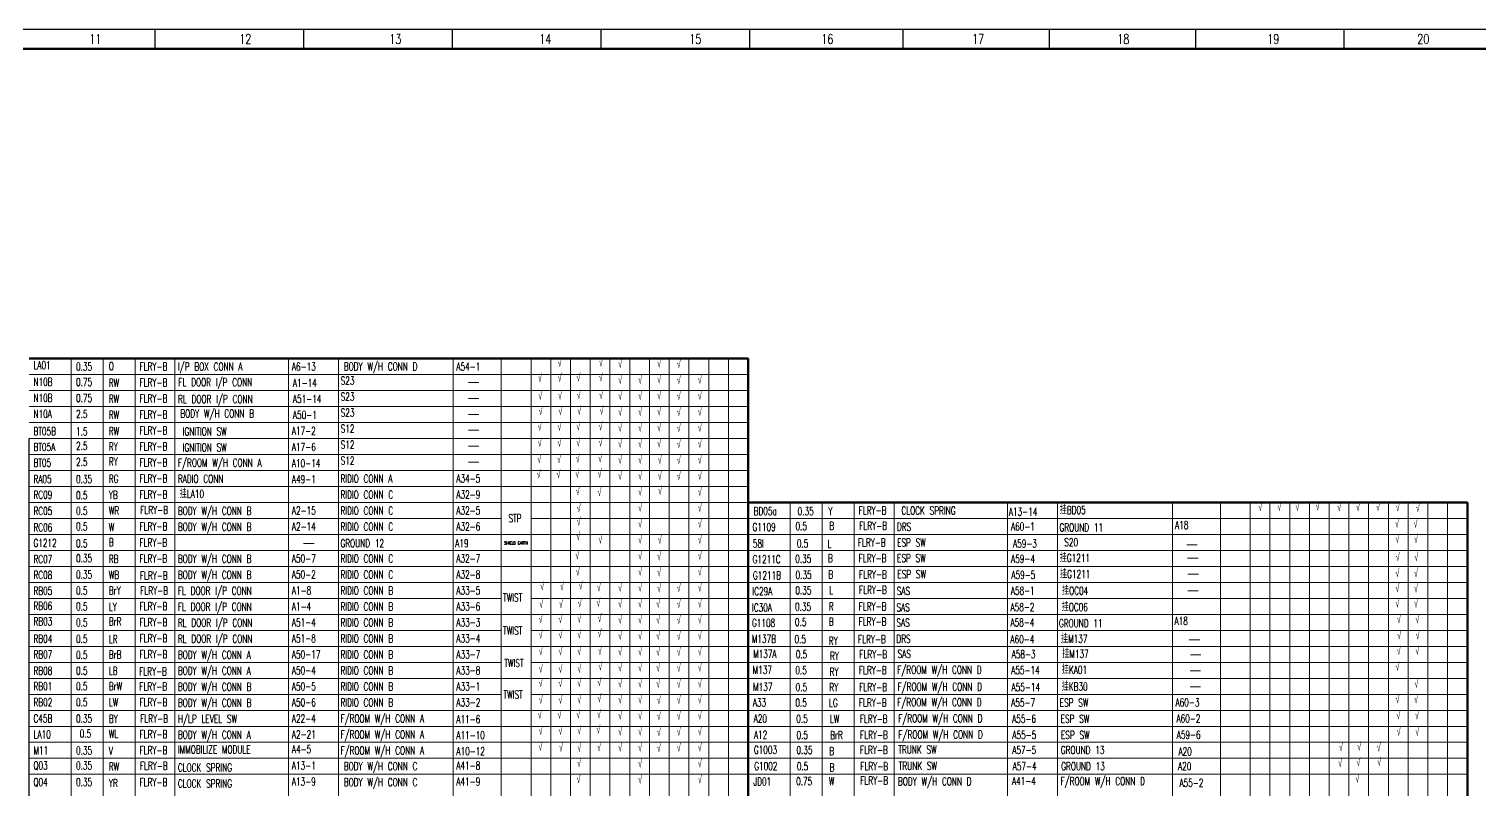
# Model space of a CAD drawing. Header units: millimetres. Extents: x 1376 to 3754, y -1445 to -604.
# Drawn here: x 2130 to 2856, y -985 to -604 of the extents above; entities that cross this region are included whole.
import ezdxf
from ezdxf.enums import TextEntityAlignment as Align

# ---------------------------------------------------------------- set-up
doc = ezdxf.new("R2010")
doc.units = ezdxf.units.MM
doc.layers.add('0Filament', color=7, linetype='Continuous', lineweight=20)
doc.layers.add('2FRAME', color=2, linetype='Continuous', lineweight=70)
doc.layers.add('2FRAM', color=2, linetype='Continuous')
doc.styles.add('HZ', font='TXT', dxfattribs={"width": 0.7, "height": 4, "bigfont": 'HZTXT'})

msp = doc.modelspace()

# ---------------------------------------------------------------- linework, layer by layer
for p, q in [((1375.71, -604.28), (2564.71, -604.28)), ((2193.14, -604.28), (2193.14, -614.28)), ((2267.46, -604.28), (2267.46, -614.28)), ((2341.77, -604.28), (2341.77, -614.28)), ((2416.08, -604.28), (2416.08, -614.28)), ((2490.39, -604.28), (2490.39, -614.28)), ((2564.71, -604.28), (3753.71, -604.28)), ((2567.01, -604.28), (2567.01, -614.28)), ((2640.21, -604.28), (2640.21, -614.28)), ((2713.33, -604.28), (2713.33, -614.28)), ((2787.64, -604.28), (2787.64, -614.28))]:
    msp.add_line(p, q)
at = {"layer": '0Filament'}
for p, q in [((2151.18, -769.17), (2151.18, -1435.17)), ((2167.18, -769.17), (2167.18, -1435.17)), ((2183.18, -1435.17), (2183.18, -769.17)), ((2203.16, -1435.17), (2203.16, -769.17)), ((2259.89, -1435.18), (2259.89, -769.17)), ((2284.89, -1435.18), (2284.89, -769.17)), ((2342.31, -1435.18), (2342.31, -769.17)), ((2366.32, -1435.18), (2366.32, -769.17)), ((2381.18, -1435.17), (2381.18, -769.17)), ((2391.05, -1435.17), (2391.05, -769.17)), ((2400.92, -1435.17), (2400.92, -769.17)), ((2410.79, -1435.17), (2410.79, -769.17)), ((2420.66, -1435.17), (2420.66, -769.17)), ((2430.53, -1435.17), (2430.53, -769.17)), ((2440.4, -1435.17), (2440.4, -769.17)), ((2450.27, -1435.17), (2450.27, -769.17)), ((2460.14, -1435.17), (2460.14, -769.17)), ((2470.01, -1435.17), (2470.01, -769.17)), ((2479.88, -1435.17), (2479.88, -769.17)), ((2489.75, -777.17), (2130.18, -777.17)), ((2349.89, -781.07), (2355.13, -781.07)), ((2489.75, -785.17), (2130.18, -785.17)), ((2349.89, -789.07), (2355.13, -789.07)), ((2489.75, -793.17), (2130.18, -793.17)), ((2349.89, -797.07), (2355.13, -797.07)), ((2489.75, -801.17), (2130.18, -801.17)), ((2349.89, -805.07), (2355.13, -805.07)), ((2489.75, -809.17), (2130.18, -809.17)), ((2489.75, -817.17), (2130.18, -817.17)), ((2349.89, -813.07), (2355.13, -813.07)), ((2489.75, -825.17), (2130.18, -825.17)), ((2349.89, -821.07), (2355.13, -821.07)), ((2489.75, -833.17), (2130.18, -833.17)), ((2489.75, -841.17), (2130.18, -841.17)), ((2619.46, -1435.18), (2619.46, -841.17)), ((2644.46, -1435.18), (2644.46, -841.17)), ((2750.62, -1435.17), (2750.62, -841.17)), ((2760.5, -1435.17), (2760.5, -841.17)), ((2770.37, -1435.17), (2770.37, -841.17)), ((2780.24, -1435.17), (2780.24, -841.17)), ((2790.11, -1435.17), (2790.11, -841.17)), ((2799.98, -1435.17), (2799.98, -841.17)), ((2809.85, -1435.17), (2809.85, -841.17)), ((2819.72, -1435.17), (2819.72, -841.17)), ((2829.59, -1435.17), (2829.59, -841.17)), ((2839.46, -1435.17), (2839.46, -841.17)), ((2366.32, -849.17), (2130.18, -849.17)), ((2489.75, -849.17), (2381.18, -849.17)), ((2489.75, -849.17), (2849.33, -849.17)), ((2489.75, -857.17), (2130.18, -857.17)), ((2267.46, -861.68), (2272.71, -861.68)), ((2489.75, -857.17), (2849.33, -857.17)), ((2709.04, -862.33), (2714.29, -862.33)), ((2489.75, -865.17), (2130.18, -865.17)), ((2489.75, -865.17), (2849.33, -865.17)), ((2709.46, -869.03), (2714.71, -869.03)), ((2489.75, -873.17), (2130.18, -873.17)), ((2489.75, -873.17), (2849.33, -873.17)), ((2709.64, -877.1), (2714.88, -877.1)), ((2489.75, -881.17), (2130.18, -881.17)), ((2489.75, -881.17), (2849.33, -881.17)), ((2366.32, -889.17), (2130.18, -889.17)), ((2489.75, -889.17), (2381.18, -889.17)), ((2489.75, -889.17), (2849.33, -889.17)), ((2709.56, -885.45), (2714.81, -885.45)), ((2489.75, -897.17), (2130.18, -897.17)), ((2489.75, -897.17), (2849.33, -897.17)), ((2366.32, -905.17), (2130.18, -905.17)), ((2489.75, -905.17), (2381.18, -905.17)), ((2489.75, -905.17), (2849.33, -905.17)), ((2130.18, -913.17), (2489.75, -913.17)), ((2489.75, -913.17), (2849.33, -913.17)), ((2710.26, -909.88), (2715.51, -909.88)), ((2130.18, -921.17), (2366.32, -921.17)), ((2381.18, -921.17), (2489.75, -921.17)), ((2489.75, -921.17), (2849.33, -921.17)), ((2710.89, -917.43), (2716.13, -917.43)), ((2710.68, -925.37), (2715.92, -925.37)), ((2130.18, -929.17), (2489.75, -929.17)), ((2489.75, -929.17), (2849.33, -929.17)), ((2130.18, -937.17), (2366.32, -937.17)), ((2381.18, -937.17), (2489.75, -937.17)), ((2489.75, -937.17), (2849.33, -937.17)), ((2489.75, -945.17), (2130.18, -945.17)), ((2489.75, -945.17), (2849.33, -945.17)), ((2489.75, -953.17), (2130.18, -953.17)), ((2489.75, -953.17), (2849.33, -953.17)), ((2489.75, -961.17), (2130.18, -961.17)), ((2489.75, -969.17), (2130.18, -969.17)), ((2489.75, -969.17), (2849.33, -969.17)), ((2489.75, -977.17), (2130.18, -977.17)), ((2489.75, -977.17), (2849.33, -977.17))]:
    msp.add_line(p, q, dxfattribs=at)
at = {"layer": '0Filament', "color": 0}
for p, q in [((2510.75, -841.17), (2510.75, -1435.17)), ((2526.75, -841.17), (2526.75, -1435.17)), ((2542.75, -1435.17), (2542.75, -841.17)), ((2562.74, -1435.17), (2562.74, -841.17)), ((2701.89, -1435.18), (2701.89, -841.17)), ((2725.89, -1435.18), (2725.89, -841.17)), ((2740.75, -1435.17), (2740.75, -841.17)), ((2710.68, -933.37), (2715.92, -933.37)), ((2489.75, -961.17), (2849.33, -961.17))]:
    msp.add_line(p, q, dxfattribs=at)
at = {"layer": '2FRAM', "color": 2, "linetype": 'ByBlock', "lineweight": 50}
msp.add_line((1385.71, -614.28), (3743.71, -614.28), dxfattribs=at)
at = {"layer": '2FRAME'}
for p, q in [((2489.75, -769.17), (2130.18, -769.17)), ((2489.75, -1435.17), (2489.75, -769.17)), ((2489.75, -841.17), (2849.33, -841.17)), ((2849.33, -1435.17), (2849.33, -841.17))]:
    msp.add_line(p, q, dxfattribs=at)
at = {"layer": '2FRAME', "lineweight": -2}
msp.add_line((2130.18, -1435.28), (2130.18, -809.17), dxfattribs=at)

# ---------------------------------------------------------------- texts
at = {"char_height": 5, "width": 50, "attachment_point": 5, "style": 'HZ'}
for s, insert in [('11', (2163.32, -609.28)), ('12', (2238.32, -609.28)), ('13', (2313.32, -609.28)), ('14', (2388.32, -609.28)), ('15', (2463.32, -609.28)), ('16', (2529.31, -609.28)), ('17', (2604.74, -609.28)), ('18', (2677.32, -609.28)), ('19', (2752.32, -609.28)), ('20', (2827.32, -609.28))]:
    msp.add_mtext(s, dxfattribs=dict(at, insert=insert))
at = {"layer": '0Filament', "style": 'HZ', "width": 0.67}
for p in [(2395.56, -774.57), (2416.13, -774.32), (2385.66, -782.02), (2395.54, -782.02), (2404.92, -781.78), (2416.11, -781.77), (2385.8, -790.83), (2395.67, -790.83), (2405.06, -790.6), (2416.24, -790.59), (2386.04, -798.66), (2395.91, -798.66), (2405.3, -798.43), (2416.49, -798.41), (2385.55, -806.48), (2395.42, -806.48), (2404.81, -806.25), (2415.99, -806.24), (2385.55, -814.56), (2395.42, -814.56), (2404.81, -814.32), (2415.99, -814.31), (2385.31, -822.63), (2395.18, -822.63), (2404.57, -822.39), (2415.75, -822.38), (2385.06, -830.21), (2394.93, -830.21), (2404.32, -829.98), (2415.5, -829.96), (2404.57, -838.69), (2415.42, -839.16), (2445.73, -838.35), (2405.06, -847.25), (2405.06, -853.85), (2404.81, -861.19), (2415.86, -862.86), (2404.32, -870.75), (2404.57, -879.06), (2386.78, -886.26), (2396.65, -886.26), (2406.04, -886.03), (2415.12, -886.83), (2386.29, -895.1), (2396.16, -895.1), (2405.55, -894.87), (2414.88, -894.41), (2386.05, -902.68), (2395.92, -902.68), (2405.31, -902.45), (2415.51, -902.3), (2386.05, -910.51), (2395.92, -910.51), (2405.31, -910.28), (2415.48, -909.75), (2386.05, -918.82), (2395.92, -918.82), (2405.31, -918.59), (2415.62, -918.56), (2415.86, -926.39), (2386.05, -927.63), (2395.92, -927.63), (2405.31, -927.4), (2415.37, -934.22), (2386.05, -934.72), (2395.92, -934.72), (2405.31, -934.49), (2386.05, -943.04), (2395.92, -943.04), (2405.31, -942.8), (2415.37, -942.29), (2385.56, -950.55), (2395.43, -950.55), (2404.82, -950.32), (2415.13, -950.36), (2386.05, -958.62), (2395.92, -958.62), (2405.31, -958.39), (2414.88, -957.94), (2385.9, -966.63), (2396.15, -966.93), (2405.31, -966.95), (2415.18, -966.78), (2405.22, -974.75), (2404.98, -982.7)]:
    msp.add_text('√', height=4, dxfattribs=at).set_placement(p, align=Align.BOTTOM_CENTER)
for s, height, p in [('LA01', 4, (2132.39, -774.49)), ('FLRY-B', 4, (2185.44, -775.12)), ('A6-13', 4, (2261.62, -775.18)), ('A54-1', 4, (2343.86, -775.19)), ('N10B', 4, (2132.39, -782.83)), ('FLRY-B', 4, (2185.44, -783.12)), ('A1-14', 4, (2262.13, -783.34)), ('S23', 4, (2286, -782.22)), ('N10B', 4, (2132.39, -790.83)), ('FLRY-B', 4, (2185.44, -791.12)), ('A51-14', 4, (2262.13, -791.34)), ('S23', 4, (2286, -790.22)), ('N10A', 4, (2132.39, -798.83)), ('FLRY-B', 4, (2185.44, -799.12)), ('A50-1', 4, (2262.13, -799.34)), ('S23', 4, (2286, -798.22)), ('FLRY-B', 4, (2185.44, -807.12)), ('A17-2', 4, (2261.62, -807.33)), ('S12', 4, (2286, -806.22)), ('FLRY-B', 4, (2185.44, -815.12)), ('A17-6', 4, (2261.62, -815.41)), ('S12', 4, (2286, -814.22)), ('FLRY-B', 4, (2185.44, -823.12)), ('F/ROOM W/H CONN A', 4, (2204.61, -823.26)), ('A10-14', 4, (2261.62, -823.53)), ('S12', 4, (2286, -822.22)), ('FLRY-B', 4, (2185.44, -831.12)), ('RADIO CONN', 4, (2204.61, -831.28)), ('A49-1', 4, (2261.62, -831.56)), ('RIDIO CONN A', 4, (2285.88, -831.25)), ('A34-5', 4, (2343.86, -831.18)), ('RC09', 4, (2132.39, -839.27)), ('0.5', 4, (2153.68, -839.59)), ('YB', 4, (2170.09, -839.37)), ('FLRY-B', 4, (2185.44, -839.12)), ('挂LA10', 4, (2205.45, -838.84)), ('RIDIO CONN C', 4, (2285.88, -839.25)), ('A32-9', 4, (2343.86, -839.18)), ('WR', 4, (2170.09, -847.23)), ('FLRY-B', 4, (2185.76, -846.93)), ('BODY W/H CONN B', 4, (2204.61, -847.37)), ('A2-15', 4, (2261.62, -847.18)), ('RIDIO CONN C', 4, (2285.88, -847.25)), ('A32-5', 4, (2343.86, -847.18)), ('STP', 4, (2369.89, -851.06)), ('BD05a', 4, (2492.49, -847.5)), ('0.35', 4, (2514.48, -847.56)), ('Y', 4, (2529.81, -847.58)), ('FLRY-B', 4, (2545.02, -847.12)), ('A13-14', 4, (2620.09, -847.78)), ('FLRY-B', 4, (2185.44, -855.12)), ('BODY W/H CONN B', 4, (2204.61, -855.37)), ('A2-14', 4, (2261.62, -855.18)), ('RIDIO CONN C', 4, (2285.88, -855.25)), ('A32-6', 4, (2343.86, -855.18)), ('FLRY-B', 4, (2545.25, -854.83)), ('DRS', 4, (2564.13, -855.33)), ('A60-1', 4, (2621.14, -855.18)), ('A18', 4, (2703.2, -854.46)), ('G1212', 4, (2132.39, -863.42)), ('0.5', 4, (2153.68, -863.62)), ('B', 4, (2170.09, -863.09)), ('FLRY-B', 4, (2185.38, -863.22)), ('A19', 4, (2343.29, -863.56)), ('SHIELD EARTH', 1.5, (2367.83, -862.23)), ('58I', 4, (2492.08, -863.73)), ('0.5', 4, (2514.06, -863.64)), ('L', 4, (2529.39, -863.88)), ('FLRY-B', 4, (2544.6, -863.21)), ('A59-3', 4, (2622.17, -863.74)), ('S20', 4, (2647.79, -863.04)), ('FLRY-B', 4, (2185.38, -871.22)), ('BODY W/H CONN B', 4, (2204.61, -871.37)), ('A50-7', 4, (2261.62, -871.18)), ('RIDIO CONN C', 4, (2285.88, -871.25)), ('A32-7', 4, (2343.86, -871.18)), ('G1211C', 4, (2491.97, -871.57)), ('0.35', 4, (2513.26, -871.32)), ('FLRY-B', 4, (2545.02, -871.07)), ('A59-4', 4, (2621.2, -871.32)), ('FLRY-B', 4, (2185.61, -879.72)), ('BODY W/H CONN B', 4, (2204.61, -879.37)), ('A50-2', 4, (2261.62, -879.18)), ('RIDIO CONN C', 4, (2285.88, -879.25)), ('A32-8', 4, (2343.86, -879.18)), ('G1211B', 4, (2492.14, -879.64)), ('0.35', 4, (2513.43, -879.39)), ('FLRY-B', 4, (2545.19, -879.15)), ('A59-5', 4, (2621.37, -879.4)), ('FLRY-B', 4, (2185.76, -887.28)), ('A1-8', 4, (2261.62, -887.18)), ('RIDIO CONN B', 4, (2285.88, -887.25)), ('A33-5', 4, (2343.86, -887.18)), ('FLRY-B', 4, (2545.18, -886.95)), ('SAS', 4, (2564.06, -887.45)), ('A58-1', 4, (2621.07, -887.3)), ('FLRY-B', 4, (2185.44, -895.12)), ('A1-4', 4, (2261.62, -895.18)), ('RIDIO CONN B', 4, (2285.88, -895.25)), ('A33-6', 4, (2343.86, -895.18)), ('FLRY-B', 4, (2545.02, -895.15)), ('SAS', 4, (2563.9, -895.64)), ('A58-2', 4, (2620.91, -895.49)), ('FLRY-B', 4, (2185.44, -903.12)), ('A51-4', 4, (2261.62, -903.18)), ('RIDIO CONN B', 4, (2285.88, -903.25)), ('A33-3', 4, (2343.86, -903.18)), ('FLRY-B', 4, (2544.99, -902.79)), ('SAS', 4, (2563.87, -903.29)), ('A58-4', 4, (2620.88, -903.14)), ('A18', 4, (2702.94, -902.42)), ('FLRY-B', 4, (2185.44, -911.12)), ('A51-8', 4, (2261.62, -911.18)), ('RIDIO CONN B', 4, (2285.88, -911.25)), ('A33-4', 4, (2343.86, -911.18)), ('M137B', 4, (2491.6, -911.42)), ('0.5', 4, (2512.91, -911.59)), ('RY', 4, (2530.06, -912.37)), ('FLRY-B', 4, (2544.68, -911.57)), ('DRS', 4, (2563.85, -911.38)), ('A60-4', 4, (2620.86, -911.57)), ('FLRY-B', 4, (2185.44, -919.12)), ('BODY W/H CONN A', 4, (2204.61, -919.34)), ('A50-17', 4, (2261.62, -919.18)), ('RIDIO CONN B', 4, (2285.88, -919.25)), ('A33-7', 4, (2343.86, -919.18)), ('M137A', 4, (2492.22, -918.97)), ('0.5', 4, (2513.54, -919.14)), ('RY', 4, (2530.69, -919.92)), ('FLRY-B', 4, (2545.31, -919.11)), ('SAS', 4, (2564.48, -918.93)), ('A58-3', 4, (2621.48, -919.12)), ('FLRY-B', 4, (2185.21, -927.66)), ('BODY W/H CONN A', 4, (2204.61, -927.34)), ('A50-4', 4, (2261.62, -927.18)), ('RIDIO CONN B', 4, (2285.88, -927.25)), ('A33-8', 4, (2343.86, -927.18)), ('M137', 4, (2492.01, -926.9)), ('0.5', 4, (2513.33, -927.07)), ('FLRY-B', 4, (2545.1, -927.05)), ('F/ROOM W/H CONN D', 4, (2564.27, -926.86)), ('A55-14', 4, (2621.27, -927.06)), ('FLRY-B', 4, (2185.35, -935.21)), ('BODY W/H CONN B', 4, (2204.61, -935.37)), ('A50-5', 4, (2261.62, -935.18)), ('RIDIO CONN B', 4, (2285.88, -935.25)), ('A33-1', 4, (2343.86, -935.18)), ('A55-14', 4, (2621.42, -935.56)), ('FLRY-B', 4, (2185.44, -943.12)), ('BODY W/H CONN B', 4, (2204.61, -943.37)), ('A50-6', 4, (2261.62, -943.18)), ('RIDIO CONN B', 4, (2285.88, -943.25)), ('A33-2', 4, (2343.86, -943.18)), ('A55-7', 4, (2621.27, -943.31)), ('FLRY-B', 4, (2185.73, -951.33)), ('A22-4', 4, (2261.62, -951.26)), ('F/ROOM W/H CONN A', 4, (2285.88, -951.26)), ('A11-6', 4, (2343.86, -951.64)), ('A55-6', 4, (2621.72, -951.39)), ('FLRY-B', 4, (2185.44, -959.12)), ('BODY W/H CONN A', 4, (2204.61, -959.34)), ('A2-21', 4, (2261.62, -959.18)), ('F/ROOM W/H CONN A', 4, (2285.88, -959.26)), ('A11-10', 4, (2343.86, -959.64)), ('A55-5', 4, (2621.86, -959.5)), ('0.35', 4, (2153.68, -967.26)), ('V', 4, (2170.09, -967.49)), ('FLRY-B', 4, (2185.44, -967.12)), ('IMMOBILIZE MODULE', 4, (2204.61, -966.74)), ('A4-5', 4, (2261.62, -966.64)), ('F/ROOM W/H CONN A', 4, (2285.88, -967.26)), ('A10-12', 4, (2343.86, -967.64)), ('A57-5', 4, (2621.81, -967.01)), ('FLRY-B', 4, (2185.61, -974.94)), ('A13-1', 4, (2261.62, -974.81)), ('A41-8', 4, (2343.86, -974.81)), ('G1002', 4, (2492.78, -975.06)), ('0.5', 4, (2514.06, -975.17)), ('B', 4, (2530.47, -975.71)), ('FLRY-B', 4, (2545.83, -975.14)), ('TRUNK SW', 4, (2565, -974.95)), ('A57-4', 4, (2622, -975.15)), ('A20', 4, (2704.67, -975.13)), ('FLRY-B', 4, (2185.44, -983.12)), ('A13-9', 4, (2261.62, -982.81)), ('A41-9', 4, (2343.86, -982.81)), ('W', 4, (2530.12, -982.57)), ('FLRY-B', 4, (2545.79, -982.27)), ('BODY W/H CONN D', 4, (2564.64, -982.71)), ('A41-4', 4, (2621.65, -982.52)), ('F/ROOM W/H CONN D', 4, (2645.91, -982.59)), ('A55-2', 4, (2705.4, -983.42))]:
    msp.add_text(s, height=height, dxfattribs=at).set_placement(p)
for s, p in [('0.35', (2153.68, -773.15)), ('O', (2170.09, -772.97)), ('0.75', (2153.68, -780.9)), ('RW', (2170.09, -781.3)), ('0.75', (2153.68, -788.9)), ('RW', (2170.09, -789.3)), ('2.5', (2153.68, -796.9)), ('RW', (2170.09, -797.3)), ('BT05B', (2132.39, -805.57)), ('1.5', (2153.68, -805.61)), ('RW', (2170.09, -805.46)), ('BT05A', (2132.39, -813.41)), ('2.5', (2153.68, -812.9)), ('RY', (2170.09, -813.21)), ('BT05', (2132.39, -821.27)), ('2.5', (2153.68, -820.9)), ('RY', (2170.09, -820.73)), ('RA05', (2132.39, -829.46)), ('0.35', (2153.68, -829.45)), ('RG', (2170.09, -829.32)), ('RC05', (2132.39, -845.43)), ('0.5', (2153.68, -845.34)), ('RC06', (2132.39, -853.63)), ('0.5', (2153.68, -853.16)), ('W', (2170.09, -853.49)), ('G1109', (2491.91, -853.46)), ('0.5', (2513.4, -853.01)), ('B', (2530.31, -852.84)), ('RC07', (2132.39, -869.51)), ('0.35', (2153.68, -869.09)), ('RB', (2170.09, -869.43)), ('B', (2529.67, -869.08)), ('RC08', (2132.39, -877.45)), ('0.35', (2153.68, -877.23)), ('WB', (2170.09, -877.3)), ('B', (2529.84, -877.15)), ('RB05', (2132.39, -885.38)), ('0.5', (2153.68, -885.23)), ('BrY', (2170.09, -885.18)), ('IC29A', (2491.84, -885.58)), ('0.35', (2513.33, -885.13)), ('L', (2530.24, -884.96)), ('RB06', (2132.39, -892.92)), ('0.5', (2153.68, -893.18)), ('LY', (2170.09, -893.32)), ('TWIST', (2367.19, -888.78)), ('IC30A', (2491.68, -893.77)), ('0.35', (2513.17, -893.33)), ('R', (2530.09, -893.15)), ('RB03', (2132.39, -900.7)), ('0.5', (2153.68, -901.22)), ('BrR', (2170.09, -900.7)), ('G1108', (2491.65, -901.42)), ('0.5', (2513.14, -900.97)), ('B', (2530.05, -900.8)), ('TWIST', (2367.21, -905.26)), ('RB04', (2132.39, -909.32)), ('0.5', (2153.68, -909.44)), ('LR', (2170.09, -909.51)), ('RB07', (2132.39, -917.22)), ('0.5', (2153.68, -917.44)), ('BrB', (2170.09, -917.26)), ('TWIST', (2367.81, -921.48)), ('RB08', (2132.39, -925.32)), ('0.5', (2153.68, -925.32)), ('LB', (2170.09, -925.36)), ('RB01', (2132.39, -933.12)), ('0.5', (2153.68, -933.12)), ('BrW', (2170.09, -933.12)), ('TWIST', (2367.4, -937.25)), ('RB02', (2132.39, -941.12)), ('0.5', (2153.68, -941.12)), ('LW', (2170.09, -941.12)), ('C45B', (2132.39, -949.24)), ('0.35', (2153.68, -949.33)), ('BY', (2170.09, -949.4)), ('LA10', (2132.47, -957.18)), ('0.5', (2155.51, -956.8)), ('WL', (2170.09, -956.92)), ('M11', (2132.39, -965.19)), ('Q03', (2132.39, -972.77)), ('0.35', (2153.68, -972.77)), ('RW', (2170.09, -973.21)), ('RW', (2170.09, -973.21)), ('Q04', (2132.39, -981.05)), ('0.35', (2153.68, -981.05)), ('JD01', (2492.42, -980.77)), ('0.75', (2513.71, -980.67)), ('YR', (2170.09, -981.52))]:
    msp.add_text(s, height=4, dxfattribs=at).set_placement(p, align=Align.MIDDLE_LEFT)
for s, p in [('I/P BOX CONN A', (2204.61, -771.2)), ('FL DOOR I/P CONN', (2204.87, -779.03)), ('RL DOOR I/P CONN', (2204.7, -787.43)), ('CLOCK SPRING', (2566.37, -843.22)), ('挂BD05', (2645.46, -842.94)), ('GROUND 11', (2645.4, -851.63)), ('GROUND 12', (2285.88, -859.59)), ('ESP SW', (2564.2, -859.21)), ('ESP SW', (2564.19, -866.96)), ('挂G1211', (2645.46, -866.94)), ('ESP SW', (2564.36, -875.04)), ('挂G1211', (2645.63, -875.02)), ('FL DOOR I/P CONN', (2204.61, -883.34)), ('挂OC04', (2646.61, -883.31)), ('FL DOOR I/P CONN', (2204.61, -891.34)), ('挂OC06', (2646.45, -891.5)), ('RL DOOR I/P CONN', (2204.61, -899.34)), ('RL DOOR I/P CONN', (2204.61, -907.34)), ('GROUND 11', (2645.14, -899.59)), ('挂M137', (2646.1, -907.38)), ('挂M137', (2646.73, -914.93)), ('H/LP LEVEL SW', (2204.61, -947.43)), ('CLOCK SPRING', (2204.61, -971.8)), ('GROUND 13', (2646.26, -971.15)), ('CLOCK SPRING', (2204.61, -979.8))]:
    msp.add_text(s, height=4, dxfattribs=at).set_placement(p, align=Align.TOP_LEFT)
for s, p in [('BODY W/H CONN D', (2305.98, -773.4)), ('BODY W/H CONN B', (2224.25, -796.97)), ('IGNITION SW', (2218.01, -805.61)), ('IGNITION SW', (2218.01, -813.61)), ('BODY W/H CONN C', (2305.98, -973.4)), ('BODY W/H CONN C', (2305.98, -981.4))]:
    msp.add_text(s, height=4, dxfattribs=at).set_placement(p, align=Align.MIDDLE)
at = {"layer": '0Filament', "lineweight": 20, "style": 'HZ', "width": 0.67}
for p in [(2425.76, -774.98), (2445.24, -774.83), (2455.07, -775.13), (2425.76, -782.98), (2435.75, -782.98), (2445.24, -782.83), (2455.07, -783.13), (2465.59, -783.01), (2425.76, -790.98), (2435.75, -790.98), (2445.24, -790.83), (2455.07, -791.13), (2465.59, -791.01), (2425.76, -798.98), (2435.75, -798.98), (2445.24, -798.83), (2455.07, -799.13), (2465.59, -799.01), (2425.76, -806.98), (2435.75, -806.98), (2445.24, -806.83), (2455.07, -807.13), (2465.59, -807.01), (2425.76, -814.98), (2435.75, -814.98), (2445.24, -814.83), (2455.07, -815.13), (2465.59, -815.01), (2425.76, -822.98), (2435.75, -822.98), (2445.58, -823.03), (2455.07, -823.13), (2465.59, -823.01), (2425.76, -830.98), (2435.75, -830.98), (2445.58, -831.03), (2455.07, -831.13), (2465.59, -831.01), (2435.75, -838.98), (2465.59, -839.01), (2435.75, -846.98), (2465.59, -847.01), (2745.84, -846.65), (2755.33, -846.56), (2764.39, -846.56), (2774.54, -846.34), (2785.27, -846.83), (2794.69, -846.68), (2804.71, -846.64), (2814.55, -846.84), (2824.57, -847.1), (2435.75, -854.98), (2465.59, -855.01), (2814.19, -854.94), (2823.47, -854.94), (2435.75, -862.98), (2445.58, -863.03), (2465.59, -863.01), (2814.36, -862.57), (2823.64, -862.57), (2435.75, -870.98), (2445.23, -871.22), (2465.59, -871.01), (2814.54, -871.64), (2823.82, -871.64), (2435.75, -878.98), (2445.23, -879.22), (2465.59, -879.01), (2814.36, -879.62), (2823.64, -879.62), (2425.76, -886.98), (2435.75, -886.98), (2445.23, -887.22), (2455.07, -887.13), (2465.59, -887.01), (2814.36, -887.25), (2823.64, -887.25), (2425.76, -894.98), (2435.75, -894.98), (2444.77, -894.97), (2455.07, -895.13), (2465.59, -895.01), (2814.36, -894.88), (2823.64, -894.88), (2425.76, -902.98), (2435.75, -902.98), (2444.77, -902.97), (2455.07, -903.13), (2465.59, -903.01), (2815.11, -902.8), (2824.38, -902.8), (2425.76, -910.98), (2435.75, -910.98), (2444.77, -910.97), (2455.07, -911.13), (2465.59, -911.01), (2815.24, -910.85), (2824.52, -910.85), (2425.76, -918.98), (2435.75, -918.98), (2444.77, -918.97), (2455.07, -919.13), (2465.59, -919.01), (2815.05, -918.55), (2824.33, -918.55), (2425.76, -926.98), (2435.75, -926.98), (2444.77, -926.97), (2455.07, -927.13), (2465.59, -927.01), (2814.44, -926.51), (2425.76, -934.98), (2435.75, -934.98), (2444.77, -934.97), (2455.07, -935.13), (2465.59, -935.01), (2823.86, -935.01), (2425.76, -942.98), (2435.75, -942.98), (2445.11, -943.17), (2455.07, -943.13), (2465.59, -943.01), (2814.44, -942.76), (2823.71, -942.76), (2425.76, -950.98), (2435.75, -950.98), (2445.11, -951.17), (2455.07, -951.13), (2465.59, -951.01), (2814.88, -950.84), (2824.16, -950.84), (2425.76, -958.98), (2435.75, -958.98), (2445.11, -959.17), (2455.07, -959.13), (2465.59, -959.01), (2815.02, -958.95), (2824.3, -958.95), (2425.76, -966.98), (2435.75, -966.98), (2445.11, -967.17), (2455.07, -967.13), (2465.59, -967.01), (2786.14, -966.75), (2795.26, -966.46), (2805.05, -966.93), (2435.75, -974.98), (2465.59, -975.01), (2785.76, -974.65), (2794.88, -974.36), (2805.28, -974.11), (2435.75, -982.98), (2465.59, -983.01), (2794.36, -982.59)]:
    msp.add_text('√', height=4, dxfattribs=at).set_placement(p, align=Align.BOTTOM_CENTER)
at = {"layer": '0Filament', "color": 0, "style": 'HZ', "width": 0.67}
for s, p in [('RY', (2530.48, -927.86)), ('M137', (2492.2, -935.46)), ('0.5', (2513.48, -935.57)), ('RY', (2530.3, -935.65)), ('FLRY-B', (2545.25, -935.55)), ('F/ROOM W/H CONN D', (2564.42, -935.36)), ('A33', (2492.05, -943.21)), ('0.5', (2513.33, -943.32)), ('LG', (2530.15, -943.4)), ('FLRY-B', (2545.1, -943.3)), ('F/ROOM W/H CONN D', (2564.27, -943.11)), ('A60-3', (2703.44, -943.19)), ('A20', (2492.49, -951.29)), ('0.5', (2513.78, -951.4)), ('LW', (2530.6, -951.48)), ('FLRY-B', (2545.54, -951.38)), ('F/ROOM W/H CONN D', (2564.71, -951.19)), ('A60-2', (2703.89, -951.27)), ('A12', (2492.63, -959.4)), ('0.5', (2513.92, -959.51)), ('BrR', (2530.74, -959.59)), ('FLRY-B', (2545.68, -959.49)), ('F/ROOM W/H CONN D', (2564.85, -959.3)), ('A59-6', (2704.02, -959.38)), ('G1003', (2492.59, -966.92)), ('0.35', (2513.87, -967.03)), ('B', (2530.28, -967.57)), ('FLRY-B', (2545.64, -967)), ('TRUNK SW', (2564.81, -966.81)), ('A20', (2704.88, -967.78))]:
    msp.add_text(s, height=4, dxfattribs=at).set_placement(p)
for s, p in [('挂KA01', (2646.52, -922.86)), ('挂KB30', (2646.43, -931.26)), ('ESP SW', (2645.53, -939.31)), ('ESP SW', (2645.98, -947.39)), ('ESP SW', (2646.12, -955.5)), ('GROUND 13', (2646.07, -963.01))]:
    msp.add_text(s, height=4, dxfattribs=at).set_placement(p, align=Align.TOP_LEFT)

doc.saveas('drawing.dxf')
